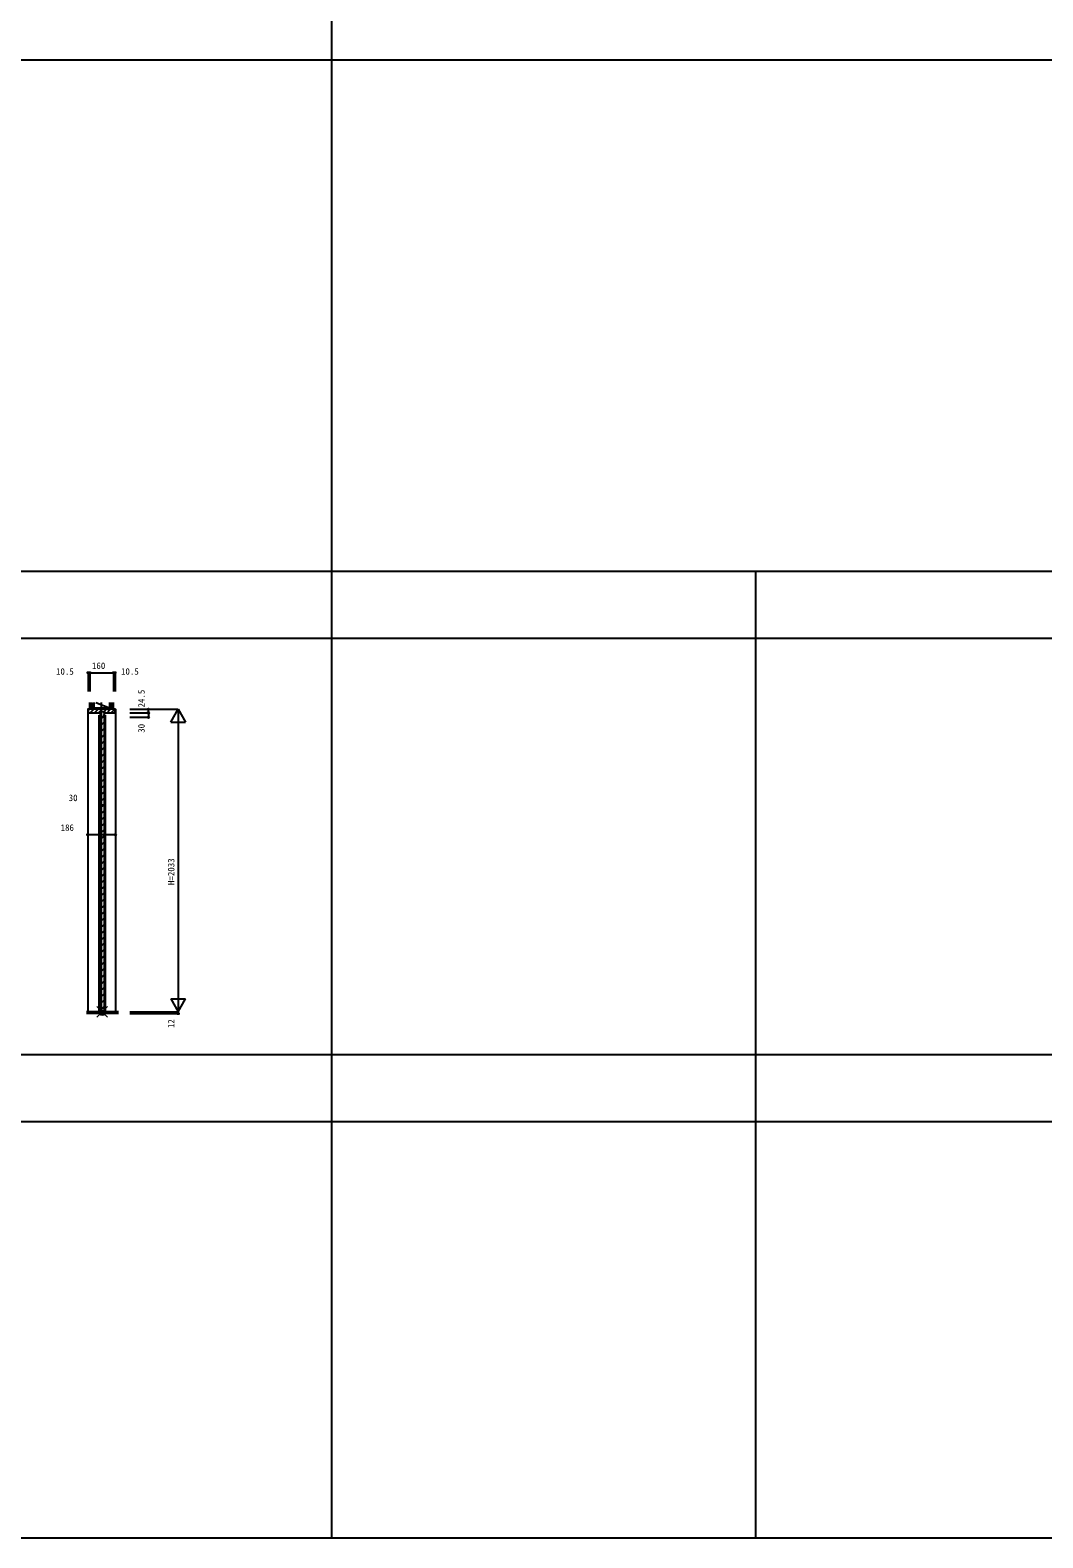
# Model space of a CAD drawing. Units: millimetres, scale not verified. Extents: x -14340 to 14341, y -9999 to 10001.
# Drawn here: x 733 to 7537, y -9999 to 131 of the extents above; entities that cross this region are included whole.
import ezdxf
from ezdxf.enums import TextEntityAlignment as Align

# ---------------------------------------------------------------- set-up
doc = ezdxf.new("R2010")
doc.units = ezdxf.units.MM
doc.header["$LTSCALE"] = 50
for name, color, linetype in [('0-3_YKK_C1', 4, 'Continuous'), ('0-4_YKK_F1', 7, 'Continuous'), ('0-6_YKK_N1', 2, 'Continuous'), ('0-7_YKK_Z1', 7, 'Continuous')]:
    doc.layers.add(name, color=color, linetype=linetype)
doc.layers.add('0-5_YKK_IN', color=1, linetype='Continuous', lineweight=18)
doc.styles.add('ＭＳ ゴシック', font='')
doc.styles.get('ＭＳ ゴシック').set_extended_font_data('MS Gothic')

msp = doc.modelspace()

# ---------------------------------------------------------------- linework, layer by layer
at = {"layer": '0-3_YKK_C1'}
for p, q in [((1122.81, -4441.47), (1132.48, -4431.8)), ((1136.76, -4455.8), (1160.76, -4431.8)), ((1165.04, -4455.8), (1189.04, -4431.8)), ((1193.33, -4455.8), (1217.33, -4431.8)), ((1194.51, -4456), (1204.21, -4456)), ((1207.91, -4452.5), (1207.91, -4447.4)), ((1208.81, -4447.4), (1225.81, -4447.4)), ((1226.71, -4447.4), (1226.71, -4452.5)), ((1230.01, -4447.4), (1245.61, -4431.8)), ((1240.11, -4456), (1230.41, -4456)), ((1249.9, -4455.8), (1273.9, -4431.8)), ((1250.81, -4431.8), (1263.31, -4431.8)), ((1278.18, -4455.8), (1302.18, -4431.8)), ((1196.31, -6461.8), (1196.31, -4471.18)), ((1211.11, -4471), (1198.51, -4471)), ((1202.31, -4505.21), (1226.73, -4480.8)), ((1202.31, -4480.8), (1232.31, -4480.8)), ((1202.31, -6455.8), (1202.31, -4480.8)), ((1202.31, -4547.64), (1232.31, -4517.64)), ((1223.51, -4471), (1236.11, -4471)), ((1232.31, -6455.8), (1232.31, -4480.8)), ((1238.31, -6461.8), (1238.31, -4471.18)), ((1202.31, -4590.07), (1232.31, -4560.07)), ((1202.31, -4632.49), (1232.31, -4602.49)), ((1202.31, -4674.92), (1232.31, -4644.92)), ((1202.31, -4717.35), (1232.31, -4687.35)), ((1202.31, -4759.77), (1232.31, -4729.77)), ((1202.31, -4802.2), (1232.31, -4772.2)), ((1202.31, -4844.63), (1232.31, -4814.63)), ((1202.31, -4887.05), (1232.31, -4857.05)), ((1202.31, -4929.48), (1232.31, -4899.48)), ((1202.31, -4971.91), (1232.31, -4941.91)), ((1202.31, -5014.33), (1232.31, -4984.33)), ((1202.31, -5056.76), (1232.31, -5026.76)), ((1202.31, -5099.18), (1232.31, -5069.18)), ((1202.31, -5141.61), (1232.31, -5111.61)), ((1202.31, -5184.04), (1232.31, -5154.04)), ((1202.31, -5226.46), (1232.31, -5196.46)), ((1202.31, -5268.89), (1232.31, -5238.89)), ((1202.31, -5311.32), (1232.31, -5281.32)), ((1202.31, -5353.74), (1232.31, -5323.74)), ((1202.31, -5396.17), (1232.31, -5366.17)), ((1202.31, -5438.6), (1232.31, -5408.6)), ((1202.31, -5481.02), (1232.31, -5451.02)), ((1202.31, -5523.45), (1232.31, -5493.45)), ((1202.31, -5565.88), (1232.31, -5535.88)), ((1202.31, -5608.3), (1232.31, -5578.3)), ((1202.31, -5650.73), (1232.31, -5620.73)), ((1202.31, -5693.15), (1232.31, -5663.15)), ((1202.31, -5735.58), (1232.31, -5705.58)), ((1202.31, -5778.01), (1232.31, -5748.01)), ((1202.31, -5820.43), (1232.31, -5790.43)), ((1202.31, -5862.86), (1232.31, -5832.86)), ((1202.31, -5905.29), (1232.31, -5875.29)), ((1202.31, -5947.71), (1232.31, -5917.71)), ((1202.31, -5990.14), (1232.31, -5960.14)), ((1202.31, -6032.57), (1232.31, -6002.57)), ((1202.31, -6074.99), (1232.31, -6044.99)), ((1202.31, -6117.42), (1232.31, -6087.42)), ((1202.31, -6159.84), (1232.31, -6129.84)), ((1202.31, -6202.27), (1232.31, -6172.27)), ((1202.31, -6244.7), (1232.31, -6214.7)), ((1202.31, -6287.12), (1232.31, -6257.12)), ((1202.31, -6329.55), (1232.31, -6299.55)), ((1202.31, -6371.98), (1232.31, -6341.98)), ((1202.31, -6414.4), (1232.31, -6384.4)), ((1202.31, -6455.8), (1232.31, -6455.8)), ((1203.34, -6455.8), (1232.31, -6426.83))]:
    msp.add_line(p, q, dxfattribs=at)
for points in [[(1122.81, -4431.8), (1120.31, -4431.8), (1120.31, -6464.8)], [(1278.81, -4431.8), (1122.81, -4431.8), (1122.81, -4453.8)], [(1124.81, -4455.8), (1202.21, -4455.8), (1202.71, -4455.3), (1202.71, -4447.4), (1208.81, -4447.4), (1225.81, -4447.4), (1231.91, -4447.4), (1231.91, -4455.3), (1232.41, -4455.8), (1301.81, -4455.8)], [(1209.91, -4452.5), (1204.21, -4452.5), (1204.21, -4471)], [(1224.71, -4452.5), (1230.41, -4452.5), (1230.41, -4471)], [(1303.81, -4453.8), (1303.81, -4431.8), (1278.81, -4431.8)], [(1303.81, -4431.8), (1306.31, -4431.8), (1306.31, -6464.8)], [(1189.49, -6464.17), (1189.31, -6464.56), (1189.31, -6464.8)], [(1193.31, -6462.8), (1211.01, -6462.8), (1211.01, -6476.8), (1223.61, -6476.8), (1223.61, -6462.8), (1232.81, -6462.8)], [(1212.61, -6471.1), (1212.61, -6462.8), (1222.01, -6462.8), (1222.01, -6471.1)], [(1236.81, -6464.8), (1236.81, -6464.56), (1236.63, -6464.17)]]:
    msp.add_lwpolyline(points, dxfattribs=at)
for centre, radius, start, end in [((1124.81, -4453.8), 2, 180.00001, 269.99999), ((1301.81, -4453.8), 2, 270.00001, 359.99999), ((1193.31, -6468.8), 6, 90, 129.5212), ((1232.81, -6468.8), 6, 50.4788, 90)]:
    msp.add_arc(centre, radius, start, end, dxfattribs=at)
at = {"layer": '0-4_YKK_F1'}
for p, q in [((2759.5, -9999.3), (2759.5, 9500.7)), ((-14340.5, -69.3), (14159.5, -69.3)), ((-14340.5, -3504.3), (14159.5, -3504.3)), ((5609.5, -9999.3), (5609.5, -3504.3)), ((-14340.5, -3954.3), (14159.5, -3954.3)), ((-14340.5, -6751.8), (14159.5, -6751.8)), ((-14340.5, -7201.8), (14159.5, -7201.8)), ((-14340.5, -9999.3), (14340.52, -9999.3))]:
    msp.add_line(p, q, dxfattribs=at)
at = {"layer": '0-5_YKK_IN'}
for p, q in [((1181.96, -6500.16), (1252.67, -6429.44)), ((1181.96, -6429.44), (1252.67, -6500.16))]:
    msp.add_line(p, q, dxfattribs=at)
msp.add_circle((1217.31, -6464.8), 25, dxfattribs=at)
at = {"layer": '0-6_YKK_N1'}
for p, q in [((1122.81, -4186.8), (1122.81, -4311.8)), ((1133.31, -4186.8), (1122.81, -4186.8)), ((1133.31, -4186.8), (1133.31, -4311.8)), ((1133.31, -4186.8), (1293.31, -4186.8)), ((1293.31, -4186.8), (1293.31, -4311.8)), ((1293.31, -4186.8), (1303.81, -4186.8)), ((1303.81, -4186.8), (1303.81, -4311.8)), ((1402.5, -4431.8), (1727.5, -4431.8)), ((1527.5, -4456.3), (1527.5, -4486.3)), ((1677.5, -4518.4), (1727.5, -4431.8)), ((1727.5, -4431.8), (1777.5, -4518.4)), ((1727.5, -4431.8), (1727.5, -6464.8)), ((1402.5, -4486.3), (1527.5, -4486.3)), ((1677.5, -4518.4), (1777.5, -4518.4)), ((1202.31, -5074.53), (1232.31, -5074.53)), ((1120.31, -5274.53), (1306.31, -5274.53)), ((1677.5, -6378.2), (1777.5, -6378.2)), ((1677.5, -6378.2), (1727.5, -6464.8)), ((1727.5, -6464.8), (1777.5, -6378.2)), ((1402.5, -6464.8), (1727.5, -6464.8)), ((1402.5, -6476.8), (1727.5, -6476.8)), ((1727.5, -6464.8), (1727.5, -6476.8))]:
    msp.add_line(p, q, dxfattribs=at)
msp.add_lwpolyline([(1402.5, -4456.3), (1527.5, -4456.3), (1527.5, -4431.8)], dxfattribs=at)
for centre in [(1122.81, -4186.8), (1133.31, -4186.8), (1293.31, -4186.8), (1303.81, -4186.8), (1527.5, -4431.8), (1527.5, -4456.3), (1527.5, -4486.3), (1202.31, -5074.53), (1232.31, -5074.53), (1120.31, -5274.53), (1306.31, -5274.53), (1727.5, -6476.8)]:
    msp.add_circle(centre, 5, dxfattribs=at)
at = {"layer": '0-7_YKK_Z1'}
for p, q in [((1133.31, -4431.8), (1133.31, -4386.8)), ((1145.81, -4386.8), (1145.81, -4431.8)), ((1160.81, -4421.8), (1151.85, -4388.36)), ((1160.81, -4387.18), (1160.81, -4431.8)), ((1160.81, -4421.8), (1265.81, -4431.8)), ((1174.24, -4386.25), (1265.81, -4421.8)), ((1213.31, -6482.03), (1213.31, -4386.25)), ((1265.81, -4387.18), (1265.81, -4431.8)), ((1280.81, -4421.8), (1280.81, -4386.8)), ((1280.81, -4386.8), (1280.81, -4431.8)), ((1293.31, -4431.8), (1293.31, -4386.8)), ((1205.31, -6464.8), (1111.29, -6464.8)), ((1111.29, -6467.8), (1205.31, -6467.8)), ((1111.29, -6470.8), (1205.31, -6470.8)), ((1111.29, -6473.8), (1205.31, -6473.8)), ((1327.5, -6476.8), (1111.29, -6476.8)), ((1205.31, -6464.8), (1205.31, -6476.8)), ((1327.5, -6464.8), (1229.31, -6464.8)), ((1229.31, -6464.8), (1229.31, -6476.8)), ((1229.31, -6467.8), (1327.5, -6467.8)), ((1229.31, -6470.8), (1327.5, -6470.8)), ((1229.31, -6473.8), (1327.5, -6473.8))]:
    msp.add_line(p, q, dxfattribs=at)
msp.add_lwpolyline([(1145.81, -4386.8), (1145.81, -4421.8), (1280.81, -4421.8), (1271.85, -4388.36)], dxfattribs=at)

# ---------------------------------------------------------------- texts
at = {"layer": '0-6_YKK_N1', "style": 'ＭＳ ゴシック'}
for s, p in [('160', (1148.31, -4174.8)), ('10.5', (906.87, -4213.42)), ('10.5', (1343.49, -4213.32)), ('30', (991.89, -5062.53)), ('186', (937.6, -5262.53))]:
    msp.add_text(s, height=43.99, dxfattribs=at).set_placement(p, align=Align.BOTTOM_LEFT)
for s, p in [('24.5', (1515.5, -4420.05)), ('30', (1515.5, -4590.27)), ('H=2033', (1715.5, -5613.3)), ('12', (1715.68, -6574.1))]:
    msp.add_text(s, height=43.99, rotation=90, dxfattribs=at).set_placement(p, align=Align.BOTTOM_LEFT)

doc.saveas('drawing.dxf')
